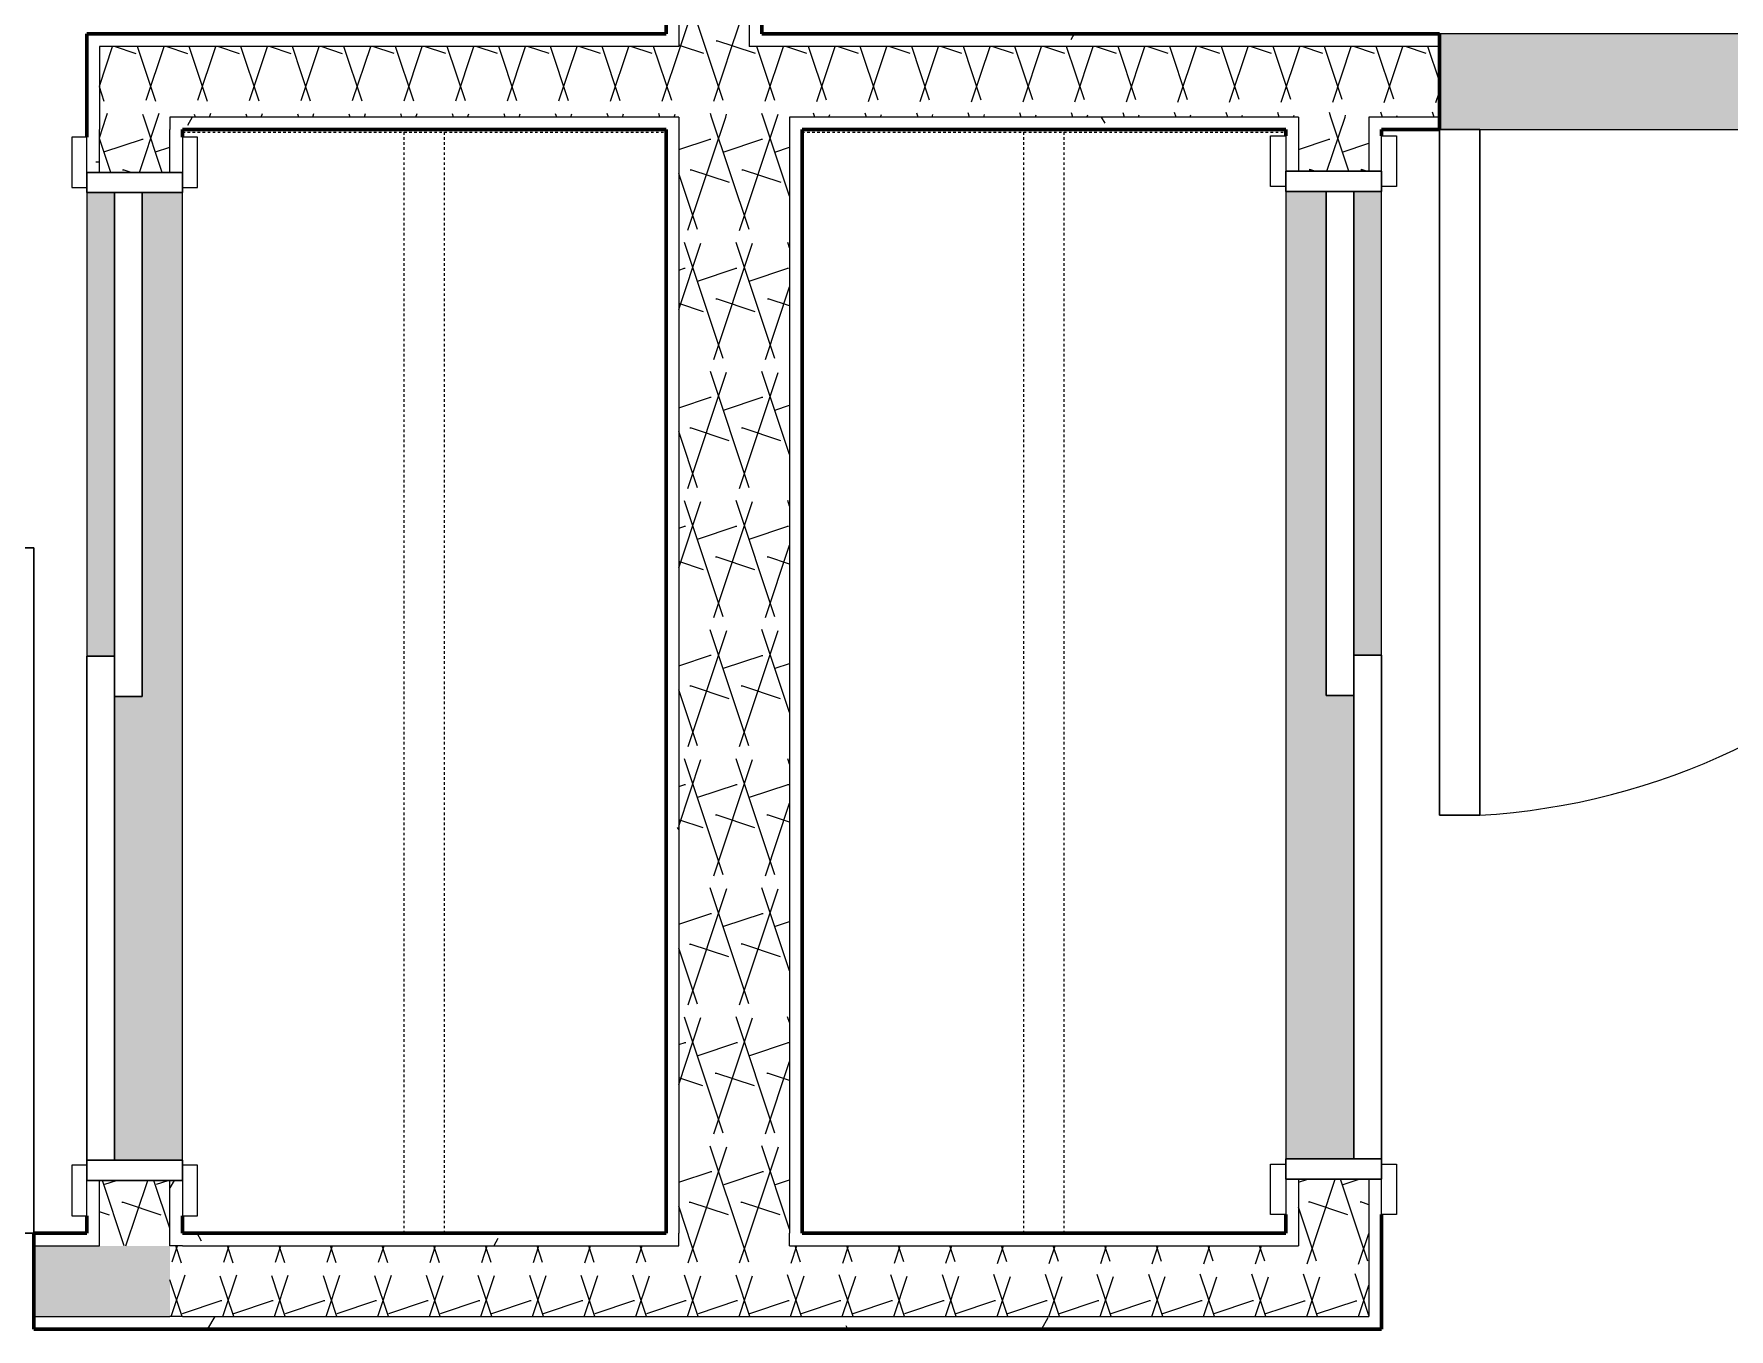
# Model space of a CAD drawing. Header units: inches. Extents: x -4169 to -1846, y 9706 to 12377.
# Drawn here: x -3648.5 to -3564.4, y 10709.5 to 10773.7 of the extents above; entities that cross this region are included whole.
import ezdxf

# ---------------------------------------------------------------- set-up
doc = ezdxf.new("R2010")
doc.units = ezdxf.units.IN
doc.header["$MEASUREMENT"] = 0
doc.linetypes.add('Dash', pattern=[0.25, 0.125, -0.125])
for name, color, linetype, lineweight in [('0-1', 7, 'Continuous', 5), ('0-2', 10, 'Continuous', 18), ('A-DOOR-1', 7, 'Continuous', 9), ('A-DOOR-2', 50, 'Continuous', 30), ('A-DOOR-FRAM-1', 50, 'Continuous', 30), ('A-WALL-1', 8, 'Continuous', 5), ('A-WALL-4', 250, 'Continuous', 60), ('A-WALL-5', 10, 'Continuous', 18), ('A-WALL-PATT-1', 7, 'Continuous', 9), ('A-WALL-PATT-2', 253, 'Continuous', 9), ('Q-CASE-HDLN-1', 7, 'Dash', 9)]:
    doc.layers.add(name, color=color, linetype=linetype, lineweight=lineweight)
pattern_1 = [(0, (0, 0), (20.48, 5.12), [0.845, -14.515, 0.845, -14.515, -81.92]), (0, (0, 0), (20.48, 5.12), [-30.72, 0.845, -29.875, 0.845, -14.515, -35.84]), (0, (0, 0), (20.48, 5.12), [-76.8, 0.845, -9.395, 0.845, -24.755]), (120, (7.68, 2.56), (-14.67405, 15.1762003), [0.845, -14.515, 0.845, -14.515, -81.92]), (120, (7.68, 2.56), (-14.67405, 15.1762003), [-30.72, 0.845, -29.875, 0.845, -14.515, -35.84]), (120, (7.68, 2.56), (-14.67405, 15.1762003), [-76.8, 0.845, -9.395, 0.845, -24.755]), (240, (10.24, 12.8), (-5.80595, -20.2962003), [0.845, -14.515, 0.845, -14.515, -81.92]), (240, (10.24, 12.8), (-5.80595, -20.2962003), [-30.72, 0.845, -29.875, 0.845, -14.515, -35.84]), (240, (10.24, 12.8), (-5.80595, -20.2962003), [-76.8, 0.845, -9.395, 0.845, -24.755])]
pattern_2 = [(161.57, (0.32, 0.32), (-2.560496185, -0.000537386), [0, -18.214, 2.022, 0]), (18.43, (-0.32, 0.32), (-2.560496185, 0.000537386), [0, -18.214, 2.022, 0]), (108.43, (0.32, 0.32), (1.27922091, -6.400876726), [6.07, -14.166]), (71.57, (-0.32, 0.32), (1.27922091, 6.400876726), [6.07, -14.166])]

# ---------------------------------------------------------------- blocks, each defined once
blk = doc.blocks.new('SWING - SINGLE - FLUSH - 2-10 x 6-8 - PRIVACY-2632541-ENLARGED RCP - 1ST FLOOR PLAN')
at = {"layer": 'A-DOOR-1'}
blk.add_arc((17, 2.375), 34.067, 93.36569, 180, dxfattribs=at)
at = {"layer": 'A-DOOR-2'}
for p, q in [((15, 2.375), (15, 36.383)), ((17, 36.383), (15, 36.383)), ((17, 2.375), (17, 36.383)), ((17, 2.375), (15, 2.375))]:
    blk.add_line(p, q, dxfattribs=at)
blk = doc.blocks.new('SLIDING - FLUSH - 4-0 x 6-8-2636079-ENLARGED RCP - 1ST FLOOR PLAN')
at = {"layer": 'A-DOOR-1'}
for p, q in [((-24.25, 3), (-26.75, 3)), ((-26.75, 3), (-26.75, 2.25)), ((-24.25, 2.25), (-24.25, 3)), ((26.75, 3), (24.25, 3)), ((24.25, 3), (24.25, 2.25)), ((26.75, 2.25), (26.75, 3)), ((-26.75, 2.25), (-24.25, 2.25)), ((24.25, 2.25), (26.75, 2.25)), ((-24.25, -2.5), (-26.75, -2.5)), ((-26.75, -2.5), (-26.75, -3.25)), ((-24.25, -3.25), (-24.25, -2.5)), ((26.75, -2.5), (24.25, -2.5)), ((24.25, -2.5), (24.25, -3.25)), ((26.75, -3.25), (26.75, -2.5)), ((-26.75, -3.25), (-24.25, -3.25)), ((24.25, -3.25), (26.75, -3.25))]:
    blk.add_line(p, q, dxfattribs=at)
at = {"layer": 'A-DOOR-2'}
for p, q in [((1, 2.25), (-24, 2.25)), ((-24, 2.25), (-24, 0.875)), ((1, 0.875), (1, 2.25)), ((-24, 0.875), (1, 0.875)), ((24, 0.875), (-1, 0.875)), ((-1, 0.875), (-1, -0.5)), ((24, -0.5), (24, 0.875)), ((-1, -0.5), (24, -0.5))]:
    blk.add_line(p, q, dxfattribs=at)
at = {"layer": 'A-DOOR-FRAM-1'}
for p, q in [((-24, 2.25), (-25, 2.25)), ((-25, 2.25), (-25, -2.5)), ((-24, -2.5), (-24, 2.25)), ((24, 2.25), (24, -2.5)), ((25, 2.25), (24, 2.25)), ((25, -2.5), (25, 2.25)), ((-25, -2.5), (-24, -2.5)), ((24, -2.5), (25, -2.5))]:
    blk.add_line(p, q, dxfattribs=at)
blk = doc.blocks.new('OD_CW_Closet - OD_CW_Closet-2480933-ENLARGED RCP - 1ST FLOOR PLAN')
at = {"layer": 'Q-CASE-HDLN-1'}
for p, q in [((4.363, 0), (52.363, 0)), ((55.371, 0), (55.371, -24)), ((0.738, -11), (55.371, -11)), ((0.738, -13), (55.371, -13))]:
    blk.add_line(p, q, dxfattribs=at)
blk = doc.blocks.new('SLIDING - FLUSH - 4-0 x 6-8-2636080-ENLARGED RCP - 1ST FLOOR PLAN')
at = {"layer": 'A-DOOR-1'}
for p, q in [((-26.75, 3.25), (-24.25, 3.25)), ((-26.75, 2.5), (-26.75, 3.25)), ((-24.25, 3.25), (-24.25, 2.5)), ((24.25, 3.25), (26.75, 3.25)), ((24.25, 2.5), (24.25, 3.25)), ((26.75, 3.25), (26.75, 2.5)), ((-24.25, 2.5), (-26.75, 2.5)), ((26.75, 2.5), (24.25, 2.5)), ((-26.75, -2.25), (-24.25, -2.25)), ((-26.75, -3), (-26.75, -2.25)), ((-24.25, -2.25), (-24.25, -3)), ((24.25, -2.25), (26.75, -2.25)), ((24.25, -3), (24.25, -2.25)), ((26.75, -2.25), (26.75, -3)), ((-24.25, -3), (-26.75, -3)), ((26.75, -3), (24.25, -3))]:
    blk.add_line(p, q, dxfattribs=at)
at = {"layer": 'A-DOOR-2'}
for p, q in [((-1, 0.5), (24, 0.5)), ((-1, -0.875), (-1, 0.5)), ((24, 0.5), (24, -0.875)), ((-24, -0.875), (1, -0.875)), ((-24, -2.25), (-24, -0.875)), ((24, -0.875), (-1, -0.875)), ((1, -0.875), (1, -2.25)), ((1, -2.25), (-24, -2.25))]:
    blk.add_line(p, q, dxfattribs=at)
at = {"layer": 'A-DOOR-FRAM-1'}
for p, q in [((-25, 2.5), (-24, 2.5)), ((-25, -2.25), (-25, 2.5)), ((-24, 2.5), (-24, -2.25)), ((24, 2.5), (25, 2.5)), ((24, -2.25), (24, 2.5)), ((25, 2.5), (25, -2.25)), ((-24, -2.25), (-25, -2.25)), ((25, -2.25), (24, -2.25))]:
    blk.add_line(p, q, dxfattribs=at)
blk = doc.blocks.new('OD_CW_Closet - OD_CW_Closet-V2-ENLARGED RCP - 1ST FLOOR PLAN')
at = {"layer": 'Q-CASE-HDLN-1'}
for p, q in [((55.371, 0), (55.371, -24)), ((0.738, -11), (55.371, -11)), ((0.738, -13), (55.371, -13)), ((52.425, -24), (4.425, -24))]:
    blk.add_line(p, q, dxfattribs=at)
blk = doc.blocks.new('CTR - 1st Phase - Unit Layouts_rvt-1-ENLARGED RCP - 1ST FLOOR PLAN')
at = {"layer": 'A-WALL-1'}
blk.add_hatch(color=256, dxfattribs=at).paths.add_polyline_path([(-3544.749, 10768.97), (-3544.749, 10773.72), (-3578.749, 10773.72), (-3578.749, 10768.97)], flags=0)
h = blk.add_hatch(color=256, dxfattribs=at)
h.paths.add_polyline_path([(-3641.124, 10717.845), (-3641.124, 10765.845), (-3643.124, 10765.845), (-3643.124, 10740.845), (-3644.499, 10740.845), (-3644.499, 10717.845), (-3641.749, 10717.845)], flags=0)
h.paths.add_polyline_path([(-3644.499, 10742.845), (-3644.499, 10765.845), (-3645.874, 10765.845), (-3645.874, 10742.845)], flags=0)
h = blk.add_hatch(color=256, dxfattribs=at)
h.paths.add_polyline_path([(-3586.374, 10717.907), (-3582.999, 10717.907), (-3582.999, 10740.907), (-3584.374, 10740.907), (-3584.374, 10765.907), (-3586.374, 10765.907), (-3586.374, 10751.839)], flags=0)
h.paths.add_polyline_path([(-3581.624, 10742.907), (-3581.624, 10765.907), (-3582.999, 10765.907), (-3582.999, 10742.907)], flags=0)
at = {"layer": 'A-WALL-PATT-1'}
h = blk.add_hatch(dxfattribs=at)
h.set_pattern_fill('FP_1', color=256, style=0, pattern_type=2)
h.set_pattern_definition(pattern_1)
h.paths.add_polyline_path([(-3612.999, 10773.095), (-3578.749, 10773.095), (-3578.749, 10773.72), (-3612.999, 10773.72)], flags=0)
h.paths.add_polyline_path([(-3645.249, 10773.095), (-3616.499, 10773.095), (-3616.499, 10773.72), (-3645.874, 10773.72), (-3645.874, 10773.095)], flags=0)
h.paths.add_polyline_path([(-3528.694, 10773.095), (-3526.299, 10773.095), (-3526.299, 10773.72), (-3544.749, 10773.72), (-3544.749, 10773.095), (-3531.716, 10773.095)], flags=0)
h = blk.add_hatch(dxfattribs=at)
h.set_pattern_fill('FP_1', color=256, style=0, pattern_type=2)
h.set_pattern_definition(pattern_1)
h.paths.add_polyline_path([(-3645.249, 10714.22), (-3645.249, 10716.845), (-3645.874, 10716.845), (-3645.874, 10714.22), (-3645.611, 10714.22)], flags=0)
h.paths.add_polyline_path([(-3645.874, 10766.845), (-3645.249, 10766.845), (-3645.249, 10773.095), (-3645.874, 10773.095), (-3645.874, 10768.595)], flags=0)
h = blk.add_hatch(dxfattribs=at)
h.set_pattern_fill('FP_1', color=256, style=0, pattern_type=2)
h.set_pattern_definition(pattern_1)
h.paths.add_polyline_path([(-3641.124, 10768.97), (-3616.499, 10768.97), (-3616.499, 10769.595), (-3641.749, 10769.595), (-3641.749, 10768.97)], flags=0)
h.paths.add_polyline_path([(-3610.999, 10768.97), (-3585.749, 10768.97), (-3585.749, 10769.595), (-3610.999, 10769.595)], flags=0)
h.paths.add_polyline_path([(-3581.624, 10768.97), (-3578.749, 10768.97), (-3578.749, 10769.595), (-3582.249, 10769.595), (-3582.249, 10768.97)], flags=0)
h.paths.add_polyline_path([(-3531.716, 10768.97), (-3528.049, 10768.97), (-3528.049, 10769.595), (-3544.749, 10769.595), (-3544.749, 10768.97)], flags=0)
h = blk.add_hatch(dxfattribs=at)
h.set_pattern_fill('FP_1', color=256, style=0, pattern_type=2)
h.set_pattern_definition(pattern_1)
h.paths.add_polyline_path([(-3641.124, 10713.595), (-3641.124, 10716.845), (-3641.749, 10716.845), (-3641.749, 10713.595)], flags=0)
h.paths.add_polyline_path([(-3641.749, 10766.845), (-3641.124, 10766.845), (-3641.124, 10768.97), (-3641.749, 10768.97), (-3641.749, 10768.595)], flags=0)
h = blk.add_hatch(dxfattribs=at)
h.set_pattern_fill('FP_1', color=256, style=0, pattern_type=2)
h.set_pattern_definition(pattern_1)
h.paths.add_polyline_path([(-3617.124, 10714.22), (-3616.499, 10714.22), (-3616.499, 10768.97), (-3617.124, 10768.97), (-3617.124, 10751.839)], flags=0)
h = blk.add_hatch(dxfattribs=at)
h.set_pattern_fill('FP_1', color=256, style=0, pattern_type=2)
h.set_pattern_definition(pattern_1)
h.paths.add_polyline_path([(-3801.844, 10713.595), (-3682.499, 10713.595), (-3682.499, 10714.22), (-3823.199, 10714.217), (-3823.199, 10713.595), (-3806.958, 10713.595)], flags=0)
h.paths.add_polyline_path([(-3645.249, 10713.595), (-3645.249, 10714.22), (-3648.499, 10714.22), (-3648.499, 10713.595), (-3646.082, 10713.595)], flags=0)
h = blk.add_hatch(dxfattribs=at)
h.set_pattern_fill('FP_1', color=256, style=0, pattern_type=2)
h.set_pattern_definition(pattern_1)
h.paths.add_polyline_path([(-3586.374, 10713.595), (-3586.374, 10714.22), (-3610.999, 10714.22), (-3610.999, 10713.595), (-3599.248, 10713.595)], flags=0)
h.paths.add_polyline_path([(-3617.124, 10713.595), (-3616.499, 10713.595), (-3616.499, 10714.22), (-3641.124, 10714.22), (-3641.124, 10713.595)], flags=0)
h = blk.add_hatch(dxfattribs=at)
h.set_pattern_fill('FP_1', color=256, style=0, pattern_type=2)
h.set_pattern_definition(pattern_1)
h.paths.add_polyline_path([(-3801.844, 10709.47), (-3682.499, 10709.47), (-3682.499, 10710.095), (-3823.199, 10710.092), (-3823.199, 10709.47)], flags=0)
h.paths.add_polyline_path([(-3645.249, 10709.47), (-3641.124, 10709.47), (-3641.124, 10710.095), (-3648.499, 10710.095), (-3648.499, 10709.47)], flags=0)
h = blk.add_hatch(dxfattribs=at)
h.set_pattern_fill('FP_1', color=256, style=0, pattern_type=2)
h.set_pattern_definition(pattern_1)
h.paths.add_polyline_path([(-3586.374, 10709.47), (-3582.249, 10709.47), (-3582.249, 10710.095), (-3641.124, 10710.095), (-3641.124, 10709.47), (-3599.248, 10709.47)], flags=0)
at = {"layer": 'A-WALL-PATT-2'}
h = blk.add_hatch(dxfattribs=at)
h.set_pattern_fill('FP_2', color=256, style=0, pattern_type=2)
h.set_pattern_definition(pattern_2)
h.paths.add_polyline_path([(-3616.499, 10773.095), (-3612.999, 10773.095), (-3612.999, 10775.97), (-3616.499, 10775.97), (-3616.499, 10773.544)], flags=0)
h.paths.add_polyline_path([(-3612.999, 10809.97), (-3612.999, 10833.939), (-3616.499, 10833.939), (-3616.499, 10809.97)], flags=0)
h = blk.add_hatch(dxfattribs=at)
h.set_pattern_fill('FP_2', color=256, style=0, pattern_type=2)
h.set_pattern_definition(pattern_2)
h.paths.add_polyline_path([(-3645.249, 10769.595), (-3578.749, 10769.595), (-3578.749, 10773.095), (-3645.249, 10773.095), (-3645.249, 10769.683)], flags=0)
h.paths.add_polyline_path([(-3526.299, 10769.595), (-3526.299, 10773.095), (-3544.749, 10773.095), (-3544.749, 10769.595), (-3527.072, 10769.595)], flags=0)
h = blk.add_hatch(dxfattribs=at)
h.set_pattern_fill('FP_2', color=256, style=0, pattern_type=2)
h.set_pattern_definition(pattern_2)
h.paths.add_polyline_path([(-3641.749, 10713.595), (-3641.749, 10716.845), (-3645.249, 10716.845), (-3645.249, 10713.595)], flags=0)
h.paths.add_polyline_path([(-3645.249, 10766.845), (-3641.749, 10766.845), (-3641.749, 10769.595), (-3645.249, 10769.595), (-3645.249, 10768.97)], flags=0)
h = blk.add_hatch(dxfattribs=at)
h.set_pattern_fill('FP_2', color=256, style=0, pattern_type=2)
h.set_pattern_definition(pattern_2)
h.paths.add_polyline_path([(-3616.499, 10713.595), (-3610.999, 10713.595), (-3610.999, 10769.595), (-3616.499, 10769.595), (-3616.499, 10714.22)], flags=0)
h = blk.add_hatch(dxfattribs=at)
h.set_pattern_fill('FP_2', color=256, style=0, pattern_type=2)
h.set_pattern_definition(pattern_2)
h.paths.add_polyline_path([(-3585.749, 10710.095), (-3582.249, 10710.095), (-3582.249, 10716.907), (-3585.749, 10716.907), (-3585.749, 10713.595)], flags=0)
h.paths.add_polyline_path([(-3585.749, 10766.907), (-3582.249, 10766.907), (-3582.249, 10769.595), (-3585.749, 10769.595), (-3585.749, 10768.97)], flags=0)
h = blk.add_hatch(dxfattribs=at)
h.set_pattern_fill('FP_2', color=256, style=0, pattern_type=2)
h.set_pattern_definition(pattern_2)
h.paths.add_polyline_path([(-3801.844, 10710.095), (-3682.499, 10710.095), (-3682.499, 10713.595), (-3823.824, 10713.595), (-3823.824, 10710.095)], flags=0)
h.paths.add_polyline_path([(-3641.749, 10710.095), (-3641.749, 10713.595), (-3648.499, 10713.595), (-3648.499, 10710.095)], flags=0)
h = blk.add_hatch(dxfattribs=at)
h.set_pattern_fill('FP_2', color=256, style=0, pattern_type=2)
h.set_pattern_definition(pattern_2)
h.paths.add_polyline_path([(-3641.749, 10710.095), (-3585.749, 10710.095), (-3585.749, 10713.595), (-3641.749, 10713.595), (-3641.749, 10711.623)], flags=0)
at = {"layer": 'A-WALL-4'}
for p, q in [((-3617.124, 10773.72), (-3617.124, 10775.97)), ((-3612.374, 10775.97), (-3612.374, 10773.72)), ((-3645.874, 10773.72), (-3617.124, 10773.72)), ((-3645.874, 10773.095), (-3645.874, 10773.72)), ((-3612.374, 10773.72), (-3578.749, 10773.72)), ((-3578.749, 10773.72), (-3578.749, 10768.97)), ((-3645.874, 10768.97), (-3645.874, 10773.095)), ((-3645.874, 10768.595), (-3645.874, 10768.97)), ((-3641.124, 10768.97), (-3641.124, 10768.595)), ((-3617.124, 10768.97), (-3641.124, 10768.97)), ((-3617.124, 10714.22), (-3617.124, 10768.97)), ((-3610.374, 10768.97), (-3610.374, 10714.22)), ((-3586.374, 10768.97), (-3610.374, 10768.97)), ((-3586.374, 10768.657), (-3586.374, 10768.97)), ((-3581.624, 10768.97), (-3581.624, 10768.657)), ((-3578.749, 10768.97), (-3581.624, 10768.97)), ((-3586.374, 10714.22), (-3586.374, 10715.157)), ((-3581.624, 10715.157), (-3581.624, 10709.47)), ((-3645.874, 10714.22), (-3645.874, 10715.095)), ((-3641.124, 10715.095), (-3641.124, 10714.22)), ((-3648.499, 10709.47), (-3648.499, 10714.22)), ((-3648.499, 10714.22), (-3645.874, 10714.22)), ((-3641.124, 10714.22), (-3617.124, 10714.22)), ((-3610.374, 10714.22), (-3586.374, 10714.22)), ((-3641.124, 10709.47), (-3648.499, 10709.47)), ((-3586.374, 10709.47), (-3641.124, 10709.47)), ((-3582.249, 10709.47), (-3586.374, 10709.47)), ((-3581.624, 10709.47), (-3582.249, 10709.47))]:
    blk.add_line(p, q, dxfattribs=at)
at = {"layer": 'A-WALL-5'}
for p, q in [((-3616.499, 10775.97), (-3616.499, 10773.72)), ((-3612.999, 10775.97), (-3612.999, 10773.72)), ((-3616.499, 10773.72), (-3616.499, 10773.095)), ((-3612.999, 10773.72), (-3612.999, 10773.095)), ((-3544.749, 10773.72), (-3578.749, 10773.72)), ((-3645.249, 10773.095), (-3645.249, 10769.595)), ((-3616.499, 10773.095), (-3645.249, 10773.095)), ((-3578.749, 10773.095), (-3612.999, 10773.095)), ((-3645.249, 10769.595), (-3645.249, 10768.97)), ((-3641.749, 10769.595), (-3641.749, 10768.97)), ((-3616.499, 10769.595), (-3641.749, 10769.595)), ((-3616.499, 10769.595), (-3616.499, 10768.97)), ((-3610.999, 10769.595), (-3610.999, 10768.97)), ((-3585.749, 10769.595), (-3610.999, 10769.595)), ((-3585.749, 10769.595), (-3585.749, 10768.97)), ((-3582.249, 10769.595), (-3582.249, 10768.97)), ((-3578.749, 10769.595), (-3582.249, 10769.595)), ((-3645.249, 10766.845), (-3645.249, 10768.97)), ((-3641.749, 10766.845), (-3641.749, 10768.97)), ((-3616.499, 10768.97), (-3616.499, 10714.22)), ((-3610.999, 10768.97), (-3610.999, 10714.22)), ((-3585.749, 10768.97), (-3585.749, 10766.907)), ((-3582.249, 10768.97), (-3582.249, 10766.907)), ((-3578.749, 10768.97), (-3544.749, 10768.97)), ((-3645.874, 10765.845), (-3645.874, 10742.845)), ((-3641.124, 10717.845), (-3641.124, 10765.845)), ((-3586.374, 10765.907), (-3586.374, 10717.907)), ((-3581.624, 10742.907), (-3581.624, 10765.907)), ((-3645.249, 10714.22), (-3645.249, 10716.845)), ((-3641.749, 10714.22), (-3641.749, 10716.845)), ((-3585.749, 10716.907), (-3585.749, 10713.595)), ((-3582.249, 10716.907), (-3582.249, 10710.095)), ((-3648.499, 10713.595), (-3645.249, 10713.595)), ((-3645.249, 10713.595), (-3645.249, 10714.22)), ((-3641.749, 10713.595), (-3641.749, 10714.22)), ((-3641.124, 10713.595), (-3641.749, 10713.595)), ((-3641.124, 10713.595), (-3616.499, 10713.595)), ((-3616.499, 10713.595), (-3616.499, 10714.22)), ((-3610.999, 10713.595), (-3610.999, 10714.22)), ((-3610.999, 10713.595), (-3586.374, 10713.595)), ((-3586.374, 10713.595), (-3585.749, 10713.595)), ((-3648.499, 10710.095), (-3641.749, 10710.095)), ((-3641.124, 10710.095), (-3641.749, 10710.095)), ((-3641.124, 10710.095), (-3586.374, 10710.095)), ((-3586.374, 10710.095), (-3585.749, 10710.095)), ((-3585.749, 10710.095), (-3582.249, 10710.095))]:
    blk.add_line(p, q, dxfattribs=at)
at = {"layer": '0-2'}
for name, p, rotation in [('SLIDING - FLUSH - 4-0 x 6-8-2636079-ENLARGED RCP - 1ST FLOOR PLAN', (-3643.624, 10741.845), 90.00000000000065), ('OD_CW_Closet - OD_CW_Closet-2480933-ENLARGED RCP - 1ST FLOOR PLAN', (-3641.124, 10713.482), 89.99999999999663), ('OD_CW_Closet - OD_CW_Closet-V2-ENLARGED RCP - 1ST FLOOR PLAN', (-3610.374, 10713.482), 89.99999999999663), ('SLIDING - FLUSH - 4-0 x 6-8-2636080-ENLARGED RCP - 1ST FLOOR PLAN', (-3583.874, 10741.907), 90.00000000000053), ('SWING - SINGLE - FLUSH - 2-10 x 6-8 - PRIVACY-2632541-ENLARGED RCP - 1ST FLOOR PLAN', (-3561.749, 10771.345), 180)]:
    blk.add_blockref(name, p, dxfattribs=dict(at, rotation=rotation))
blk.add_blockref('SWING - SINGLE - FLUSH - 2-10 x 6-8 - PRIVACY-2632541-ENLARGED RCP - 1ST FLOOR PLAN', (-3665.499, 10711.845), dxfattribs=at)

msp = doc.modelspace()

# ---------------------------------------------------------------- block references
at = {"layer": '0-1'}
msp.add_blockref('CTR - 1st Phase - Unit Layouts_rvt-1-ENLARGED RCP - 1ST FLOOR PLAN', (0, 0), dxfattribs=at)

doc.saveas('drawing.dxf')
